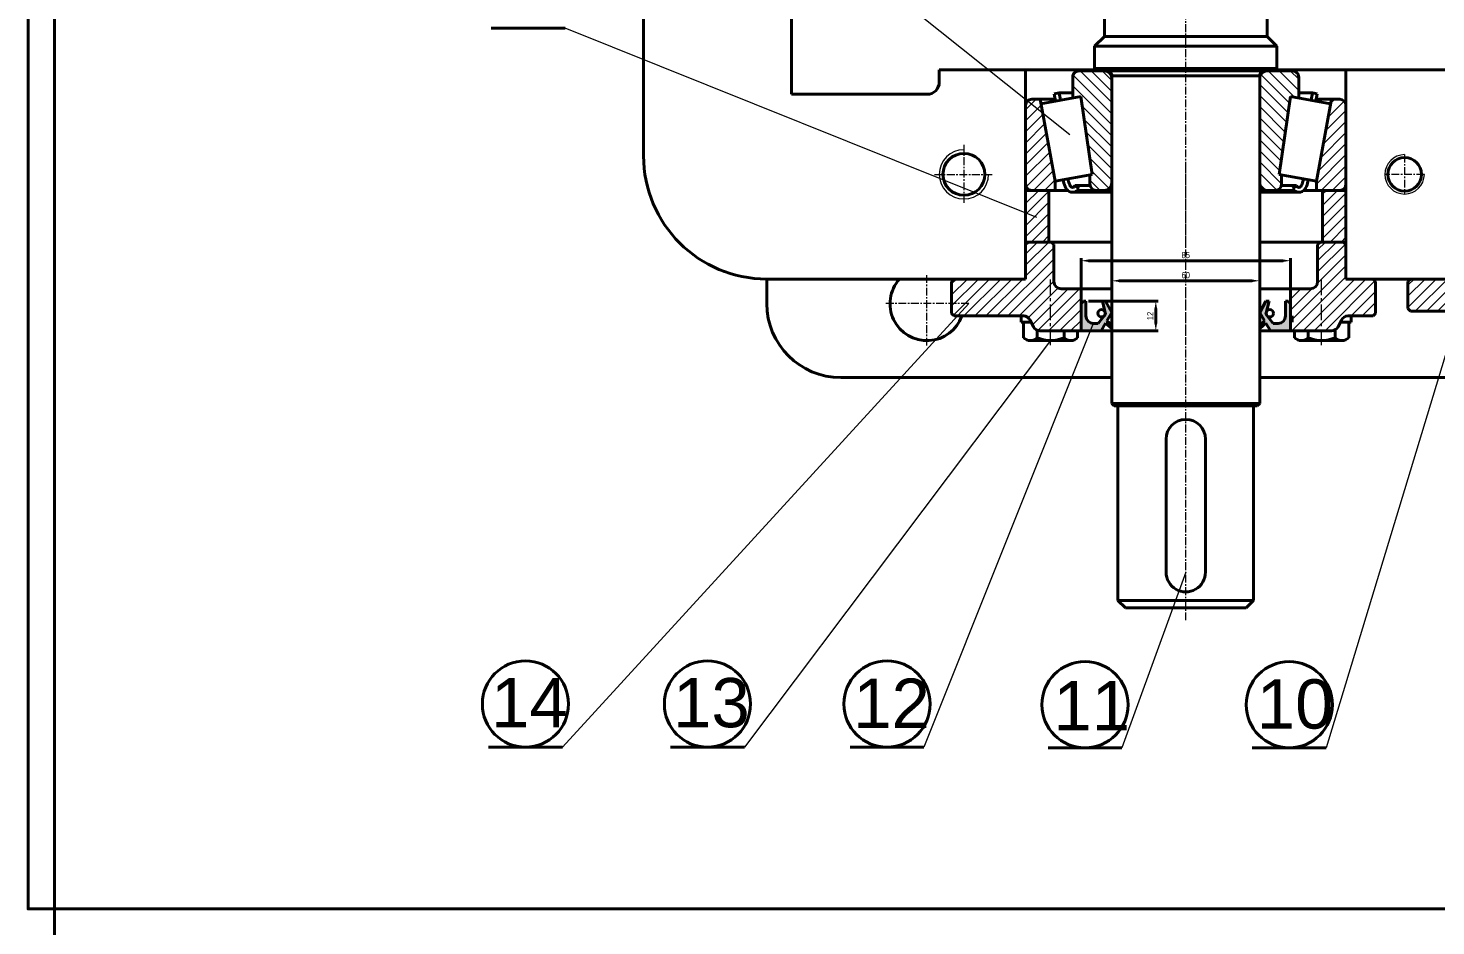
# Model space of a CAD drawing. Header units: millimetres. Extents: x -11382 to 23553, y -372 to 10786.
# Drawn here: x 7879 to 8450, y 1721 to 2085 of the extents above; entities that cross this region are included whole.
import ezdxf

# ---------------------------------------------------------------- set-up
doc = ezdxf.new("R2010")
doc.units = ezdxf.units.MM
doc.header["$LTSCALE"] = 0.2
doc.header["$PDMODE"] = 3
doc.linetypes.add('CENTER', pattern=[50.800000000000004, 31.75, -6.35, 6.35, -6.35])
for name, color, linetype, lineweight in [('đường bao thấy', 7, 'Continuous', 40), ('đường kích thước', 90, 'Continuous', 15), ('đường mặt cắt', 160, 'Continuous', 15), ('đường nét mảnh', 220, 'Continuous', 15), ('đường nét tâm', 137, 'CENTER', 15)]:
    doc.layers.add(name, color=color, linetype=linetype, lineweight=lineweight)
doc.styles.add('nhat 2.5', font='arial.ttf', dxfattribs={"width": 0.8, "height": 2.5})
doc.styles.add('nhat3.5', font='arial.ttf', dxfattribs={"height": 3.5})
doc.dimstyles.new('bán kính 2.5', dxfattribs={"dimtxt": 13.5, "dimasz": 3, "dimexe": 1, "dimexo": 1, "dimgap": 1, "dimtad": 1, "dimtoh": 1, "dimtxsty": 'nhat 2.5', "dimcen": 2, "dimclrd": 256, "dimclre": 256, "dimclrt": 256, "dimadec": 0, "dimazin": 0, "dimtfac": 1, "dimtmove": 0, "dimatfit": 3, "dimfxl": 1, "dimlwd": -1, "dimlwe": -1, "dimarcsym": 0})
pattern_1 = [(135, (-5157.888733101969, -2613.300335069132), (-2.245064030267288, -2.245064030267288), [])]
pattern_2 = [(45.00000000000001, (-5157.888733101969, -2613.300335069132), (-2.245064030267288, 2.245064030267288), [])]
pattern_3 = [(45, (-282.6500000000005, -265.5000000000018), (2.245064030267288, -2.245064030267288), [])]
pattern_4 = [(45, (-2025.215533225345, -4489.205810945982), (2.245064030267288, -2.245064030267288), [])]

# ---------------------------------------------------------------- blocks, each defined once
blk = doc.blocks.new('trục 1')
at = {"layer": 'đường bao thấy', "ltscale": 0.5}
for p, q in [((234, 33.00000000000045), (238, 37.00000000000045)), ((247, 36.99999999999955), (238, 37.00000000000045)), ((238, 37.00000000000045), (238, -37)), ((248, 35.99999999999955), (247, 36.99999999999955)), ((247, -37), (247, 36.99999999999955)), ((248, 35.99999999999955), (248, -35.99999999999999)), ((138, 33), (234, 33)), ((234, 33.00000000000045), (234, -33)), ((383, 30.00000000000045), (250, 30.00000000000001)), ((250, -30.00000000000001), (250, 30.00000000000001)), ((384, 29.00000000000045), (383, 30.00000000000045)), ((383, 30.00000000000045), (383, -30.00000000000091)), ((384, 29.00000000000045), (384, -29.00000000000091)), ((463, 27.5), (384, 27.5)), ((466, 24.5), (463, 27.5)), ((463, 27.5), (463, -27.5)), ((466, 24.5), (466, -24.5)), ((451.5, 8), (397.5, 8)), ((451.5, -8), (397.5, -8)), ((463, -27.5), (384, -27.5)), ((466, -24.5), (463, -27.5)), ((138, -33), (234, -33)), ((234, -33), (238, -37)), ((383, -30.00000000000091), (250, -30.00000000000001)), ((384, -29.00000000000091), (383, -30.00000000000091)), ((247, -37), (238, -37)), ((248, -36), (247, -37))]:
    blk.add_line(p, q, dxfattribs=at)
for centre, radius, start, end in [((250, 32.00000000000001), 2, 180, 270.0000000000002), ((397.5, 0), 8, 90, 270), ((451.5, 0), 8, 270, 90), ((250, -32.00000000000001), 2, 89.9999999999998, 180)]:
    blk.add_arc(centre, radius, start, end, dxfattribs=at)
at = {"layer": 'đường nét tâm', "ltscale": 0.5}
blk.add_line((471, 0), (-5, 0), dxfattribs=at)
blk = doc.blocks.new('VB32312JH')
at = {"layer": 'đường mặt cắt', "ltscale": 0.5}
h = blk.add_hatch(dxfattribs=at)
h.set_pattern_fill('ANSI31', color=256, style=0)
h.set_pattern_definition(pattern_2)
h.paths.add_polyline_path([(-2.845600635930168, 29.08426338278105), (-2.845600635930168, 32.50000000000045, 0.4142135623730951), (-5.345600635930168, 35.00000000000045), (-37.34560063593017, 35.00000000000045, 0.4142135623730951), (-39.84560063593017, 32.50000000000045), (-39.84560063593017, 23.0111856446515), (-36.12743908782069, 23.0111856446515)])
h = blk.add_hatch(dxfattribs=at)
h.set_pattern_fill('ANSI31', color=256, angle=90, style=0)
h.set_pattern_definition(pattern_1)
edge = h.paths.add_edge_path()
edge.add_ellipse((5.654399364068922, 2.999999999999545), major_axis=(-2.121320343559774, 2.121320343559774), ratio=0.9999999999998765, start_angle=134.9999999999965, end_angle=225.0000000000035)
edge.add_line((8.654399364068922, 2.999999999999545), (8.654399364070741, 13.34999999999991))
edge.add_ellipse((6.154399364070741, 13.34999999999991), major_axis=(1.767766952966668, 1.767766952966667), ratio=0.9999999999996623, start_angle=314.9999999999903, end_angle=405.0000000000097)
edge.add_line((6.154399364070741, 15.84999999999991), (-2.292320168731749, 15.84999999999991))
edge.add_line((-2.292320168731749, 15.84999999999991), (-1.684145942298528, 12.51706779863662))
edge.add_line((-1.684145942298528, 12.51706779863662), (-33.3766736381931, 7.93636933877815))
edge.add_line((-33.3766736381931, 7.93636933877815), (-33.55079413047588, 8.890588985749218))
edge.add_line((-33.55079413047588, 8.890588985749218), (-37.34560063593017, 8.890588985749218))
edge.add_ellipse((-37.34560063592835, 6.390588985749218), major_axis=(1.767766952966525, 1.767766952966525), ratio=0.999999999999823, start_angle=45.00000000004677, end_angle=134.9999999999949)
edge.add_line((-39.84560063592835, 6.390588985749218), (-39.84560063592835, 3.000000000000455))
edge.add_ellipse((-36.84560063592835, 3.000000000000455), major_axis=(2.121320343559774, 2.121320343559774), ratio=0.9999999999998765, start_angle=134.9999999999965, end_angle=224.9999999999514)
edge.add_line((-36.84560063593108, 4.547473508864641e-13), (5.654399364068922, -4.547473508864641e-13))
h = blk.add_hatch(dxfattribs=at)
h.set_pattern_fill('ANSI31', color=256, angle=90, style=0)
h.set_pattern_definition(pattern_1)
edge = h.paths.add_edge_path()
edge.add_line((-1.684145942297619, -72.51706779863571), (-2.292320168731749, -75.84999999999923))
edge.add_line((-2.292320168731749, -75.84999999999923), (6.154399364070741, -75.84999999999968))
edge.add_ellipse((6.154399364070741, -73.34999999999968), major_axis=(-1.767766952966439, 1.76776695296644), ratio=0.9999999999999197, start_angle=134.9999999999977, end_angle=225.0000000000127)
edge.add_line((8.654399364070741, -73.34999999999923), (8.654399364068922, -62.99999999999864))
edge.add_ellipse((5.654399364068922, -62.99999999999932), major_axis=(-2.121320343559852, 2.121320343559853), ratio=0.9999999999998019, start_angle=225.0000000000187, end_angle=314.9999999999943)
edge.add_line((5.654399364068922, -59.99999999999932), (-36.84560063593108, -59.99999999999977))
edge.add_ellipse((-36.84560063593108, -62.99999999999977), major_axis=(-2.12132034355966, 2.12132034355966), ratio=0.9999999999999839, start_angle=-45.00000000000046, end_angle=45.00000000001349)
edge.add_line((-39.84560063593108, -63.00000000000045), (-39.84560063593017, -66.39058898574922))
edge.add_ellipse((-37.34560063593017, -66.39058898574854), major_axis=(1.767766952966668, 1.767766952966667), ratio=0.9999999999996623, start_angle=135.0000000000059, end_angle=225.0000000000097)
edge.add_line((-37.34560063593017, -68.89058898574854), (-33.55079413047588, -68.89058898574854))
edge.add_line((-33.55079413047588, -68.89058898574854), (-33.37667363819401, -67.93636933877815))
edge.add_line((-33.37667363819401, -67.93636933877815), (-1.684145942297619, -72.51706779863571))
h = blk.add_hatch(dxfattribs=at)
h.set_pattern_fill('ANSI31', color=256, style=0)
h.set_pattern_definition(pattern_2)
h.paths.add_polyline_path([(-5.345600635930168, -94.99999999999977, 0.4142135623730951), (-2.845600635930168, -92.49999999999977), (-2.845600635930168, -89.08426338278036), (-36.12743908782076, -83.01118564465128), (-39.84560063593017, -83.01118564465128), (-39.84560063593017, -92.49999999999977, 0.4142135623730951), (-37.34560063593017, -94.99999999999977)])
at = {"layer": 'đường bao thấy', "ltscale": 0.5}
for p, q in [((-37.34560063593017, 35.00000000000045), (-5.345600635930168, 35.00000000000045)), ((-39.84560063593017, 17.94032953379474), (-39.84560063593017, 32.50000000000045)), ((-36.12743908782068, 23.0111856446515), (-2.845600635930168, 29.08426338278105)), ((-4.647243138471822, 28.75551006015348), (-1.684145942297619, 12.51706779863662)), ((-2.845600635930168, 22.98519080048436), (-2.845600635930168, 32.50000000000045)), ((-36.12743908782068, 23.0111856446515), (-39.84560063593017, 23.0111856446515)), ((-36.12743908782068, 23.01118564465241), (-33.37667363819401, 7.936369338779059)), ((-3.570182310564633, 22.85297331964875), (-0.6189139403131776, 23.39150373360235)), ((-0.6189139403140871, 23.39150373360235), (-0.2598936643462366, 21.42399148676805)), ((-3.211162034595873, 20.88546107281536), (-0.2598936643444176, 21.42399148676805)), ((-0.2598936643444176, 21.42399148676805), (-0.2598936643444176, 15.84999999999991)), ((-40.62446930521401, 15.71429123883036), (-40.62446930521401, 4.547473508864641e-13)), ((-39.84560063595109, 13.96918706183442), (-39.84560063594836, 4.547473508864641e-13)), ((-37.92229518493059, 14.88450040393718), (-39.28381497747978, 13.41948714307773)), ((-37.92229518493059, 14.88450040393718), (-37.92229518493059, 8.823164451619505)), ((-33.3766736381931, 7.936369338779059), (-1.684145942296709, 12.51706779863662)), ((6.154399364070741, 15.84999999999991), (-2.292320168732658, 15.84999999999991)), ((8.654399364070741, 13.34999999999991), (8.654399364068627, 2.999999999998932)), ((-33.55079413047679, 8.890588985749218), (-37.34560063593017, 8.890588985749218)), ((5.654399364068922, -4.547473508864641e-13), (-36.84560063593108, 4.547473508864641e-13)), ((-40.62446930521401, -75.71429123883013), (-40.62446930521401, -60.00000000000023)), ((-39.84560063593199, -60), (-39.84560063592835, -73.96918706180963)), ((5.654399364068922, -59.99999999999932), (-36.84560063593108, -59.99999999999977)), ((-36.12743908782068, -83.01118564465173), (-33.37667363819401, -67.93636933877838)), ((-33.3766736381931, -67.93636933877838), (-1.684145942296709, -72.51706779863594)), ((8.654399364070741, -73.34999999999968), (8.654399364068626, -62.99999999999871)), ((-37.92229518493059, -74.88450040393695), (-39.28381497747978, -73.41948714307705)), ((-37.92229518493059, -74.88450040393695), (-37.92229518493059, -68.82316445161882)), ((-33.55079413047679, -68.89058898574854), (-37.34560063593017, -68.89058898574854)), ((-4.647243138471822, -88.75551006015326), (-1.684145942297619, -72.51706779863594)), ((-39.84560063593017, -77.94032953379406), (-39.84560063593017, -92.49999999999977)), ((6.154399364070741, -75.84999999999968), (-2.292320168732658, -75.84999999999923)), ((-0.2598936643444176, -81.42399148676782), (-0.2598936643444176, -75.84999999999923)), ((-36.12743908782068, -83.01118564465128), (-39.84560063593017, -83.01118564465128)), ((-36.12743908782068, -83.01118564465128), (-2.845600635930168, -89.08426338278036)), ((-3.570182310564633, -82.85297331964853), (-0.6189139403131776, -83.39150373360212)), ((-3.211162034595873, -80.88546107281468), (-0.2598936643444176, -81.42399148676782)), ((-2.845600635930168, -82.98519080048368), (-2.845600635930168, -92.49999999999977)), ((-0.6189139403140871, -83.39150373360167), (-0.2598936643462366, -81.42399148676782)), ((-37.34560063593017, -94.99999999999977), (-5.345600635930168, -94.99999999999977))]:
    blk.add_line(p, q, dxfattribs=at)
for centre, radius, start, end in [((-37.34560063593017, 32.50000000000045), 2.5, 90, 180), ((-5.345600635930168, 32.50000000000045), 2.5, 0, 90), ((6.154399364070741, 13.34999999999991), 2.5, 359.999999999974, 90), ((-37.34560063593017, 6.390588985749218), 2.5, 90, 179.9999999999739), ((-36.84560063593108, 3.000000000000455), 3, 180, 270), ((5.654399364068922, 2.999999999999545), 3, 270, 0), ((-36.84560063593108, -62.99999999999977), 3, 90, 180), ((5.654399364068922, -62.99999999999932), 3, 0, 90), ((-37.34560063593017, -66.39058898574854), 2.5, 180, 270), ((6.154399364070741, -73.34999999999968), 2.5, 270, 0), ((-37.34560063593017, -92.49999999999977), 2.5, 180, 270), ((-5.345600635930168, -92.49999999999977), 2.5, 270, 0)]:
    blk.add_arc(centre, radius, start, end, dxfattribs=at)
for points, knots in [([(-35.53285075114854, 19.75270718944148), (-36.45750780374965, 19.5541622067708), (-38.24605547744159, 19.17012018180594), (-40.72575206810325, 17.54419598975574), (-40.7377890573589, 14.77074759954894), (-39.68477767419063, 13.79212448516137), (-39.28381497747978, 13.41948714307773)], [0, 0, 0, 0, 2.856293566900085, 5.524877791271656, 8.1447777020772, 9.755826317257084, 9.755826317257084, 9.755826317257084, 9.755826317257084]), ([(-35.11297537967312, 17.79727765288726), (-35.38442038410176, 17.73899221230249), (-35.64431251687711, 17.68308192440463), (-36.3878610896536, 17.50964986985264), (-36.83384181425572, 17.38601276557029), (-37.52280503894326, 17.12070384704248), (-37.79335253323825, 16.99174639833427), (-38.17836479908055, 16.75513092180927), (-38.31168334004997, 16.64831136883868), (-38.44943017882179, 16.50767684824541), (-38.4851507446956, 16.4625584886021), (-38.53583775307015, 16.38625597222335), (-38.55032348547502, 16.35892979152277), (-38.58487652935764, 16.27177736012663), (-38.60171891178652, 16.21548922810916), (-38.63455977480226, 16.04064577443796), (-38.63807880985678, 15.90791705697075), (-38.61372189693157, 15.72417062430895), (-38.59719537677756, 15.66117907081434), (-38.57117111051048, 15.59064490499213), (-38.56310296850188, 15.57311603567041), (-38.54543190902496, 15.54028355250148), (-38.53145412665799, 15.51711557727185), (-38.45274885367598, 15.40743538374909), (-38.33872883302502, 15.27932078630374), (-38.09286602960037, 15.0431472106161), (-38.0116126084522, 14.96750814399957), (-37.92229518492968, 14.88450040393718)], [0, 0, 0, 0, 0.8385018183061271, 0.8385018183061271, 2.515505454918381, 2.515505454918381, 3.699432317592602, 3.699432317592602, 4.666165907514569, 4.666165907514569, 5.21637773622181, 5.21637773622181, 5.750289326114491, 5.750289326114491, 6.284200916007173, 6.284200916007173, 7.230163588411902, 7.230163588411902, 7.839651853045549, 7.839651853045549, 8.182396528898236, 8.182396528898236, 8.525141204750923, 8.525141204750923, 9.396953253359872, 9.396953253359872, 9.755826317257084, 9.755826317257084, 9.755826317257084, 9.755826317257084]), ([(-35.53285075114854, -79.7527071894408), (-36.45750780374965, -79.55416220676989), (-38.24605547744159, -79.17012018180526), (-40.72575206810325, -77.54419598975505), (-40.7377890573589, -74.77074759954803), (-39.68477767419063, -73.79212448516091), (-39.28381497747978, -73.41948714307705)], [0, 0, 0, 0, 2.856293566900085, 5.524877791271656, 8.1447777020772, 9.755826317257084, 9.755826317257084, 9.755826317257084, 9.755826317257084]), ([(-35.11297537967312, -77.79727765288658), (-35.38442038410176, -77.73899221230226), (-35.64431251687711, -77.68308192440395), (-36.3878610896536, -77.50964986985196), (-36.83384181425572, -77.3860127655696), (-37.52280503894326, -77.1207038470418), (-37.79335253323825, -76.99174639833404), (-38.17836479908055, -76.75513092180904), (-38.31168334004997, -76.64831136883845), (-38.44943017882179, -76.50767684824518), (-38.4851507446956, -76.46255848860142), (-38.53583775307015, -76.38625597222267), (-38.55032348547502, -76.35892979152209), (-38.58487652935764, -76.2717773601264), (-38.60171891178652, -76.21548922810848), (-38.63455977480226, -76.04064577443773), (-38.63807880985678, -75.90791705697006), (-38.61372189693157, -75.72417062430827), (-38.59719537677756, -75.66117907081366), (-38.57117111051048, -75.59064490499145), (-38.56310296850188, -75.57311603567018), (-38.54543190902496, -75.54028355250125), (-38.53145412665799, -75.51711557727117), (-38.45274885367598, -75.4074353837484), (-38.33872883302502, -75.27932078630351), (-38.09286602960037, -75.04314721061542), (-38.0116126084522, -74.96750814399934), (-37.92229518492968, -74.88450040393695)], [0, 0, 0, 0, 0.8385018183061271, 0.8385018183061271, 2.515505454918381, 2.515505454918381, 3.699432317592602, 3.699432317592602, 4.666165907514569, 4.666165907514569, 5.21637773622181, 5.21637773622181, 5.750289326114491, 5.750289326114491, 6.284200916007173, 6.284200916007173, 7.230163588411902, 7.230163588411902, 7.839651853045549, 7.839651853045549, 8.182396528898236, 8.182396528898236, 8.525141204750923, 8.525141204750923, 9.396953253359872, 9.396953253359872, 9.755826317257084, 9.755826317257084, 9.755826317257084, 9.755826317257084])]:
    blk.add_open_spline(points, degree=3, knots=knots, dxfattribs=at)
blk = doc.blocks.new('VHGT')
at = {"layer": 'đường bao thấy', "ltscale": 0.5}
h = blk.add_hatch(color=2, dxfattribs=at)
edge = h.paths.add_edge_path()
edge.add_line((-323.1500000000024, -310), (-323.1500000000024, -304))
edge.add_line((-323.1500000000024, -304), (-324.1500000000033, -304))
edge.add_line((-324.1500000000033, -304), (-325.1500000000024, -305))
edge.add_line((-325.1500000000024, -305), (-325.1500000000024, -316))
edge.add_line((-325.1500000000024, -316), (-317.0062758661734, -315.9999999999991))
edge.add_line((-317.0062758661734, -315.9999999999991), (-315.1663527213323, -312.8776679956245))
edge.add_line((-315.1663527213323, -312.8776679956245), (-312.6500000000015, -315.0899510329891))
edge.add_line((-312.6500000000015, -315.0899510329891), (-312.6500000000015, -313.7584380728958))
edge.add_line((-312.6500000000015, -313.7584380728958), (-314.6494917397886, -312.000559846294))
edge.add_line((-314.6494917397886, -312.000559846294), (-312.6500000000015, -308.6074414602781))
edge.add_line((-312.6500000000015, -308.6074414602781), (-315.1500000000024, -303.9999999999991))
edge.add_line((-315.1500000000024, -303.9999999999991), (-316.4948132129875, -303.9999999999991))
edge.add_line((-316.4948132129875, -303.9999999999991), (-315.1500000000024, -309.265019554613))
edge.add_line((-315.1500000000024, -309.265019554613), (-318.1500000000033, -312.9999999999991))
edge.add_line((-318.1500000000033, -312.9999999999991), (-320.1500000000024, -313))
edge.add_ellipse((-320.1500000000024, -310), major_axis=(2.121320343559774, 2.121320343559774), ratio=0.9999999999998765, start_angle=134.9999999999965, end_angle=225.0000000000035, ccw=False)
h = blk.add_hatch(color=2, dxfattribs=at)
edge = h.paths.add_edge_path()
edge.add_line((-242.1499999999996, -310), (-242.1499999999996, -304))
edge.add_line((-242.1499999999996, -304), (-241.1499999999996, -304))
edge.add_line((-241.1499999999996, -304), (-240.1499999999996, -305))
edge.add_line((-240.1499999999996, -305), (-240.1499999999996, -316))
edge.add_line((-240.1499999999996, -316), (-248.2937241338295, -315.9999999999991))
edge.add_line((-248.2937241338295, -315.9999999999991), (-250.1336472786697, -312.8776679956245))
edge.add_line((-250.1336472786697, -312.8776679956245), (-252.6500000000005, -315.0899510329891))
edge.add_line((-252.6500000000005, -315.0899510329891), (-252.6500000000005, -313.7584380728958))
edge.add_line((-252.6500000000005, -313.7584380728958), (-250.6505082602143, -312.000559846294))
edge.add_line((-250.6505082602143, -312.000559846294), (-252.6500000000005, -308.6074414602781))
edge.add_line((-252.6500000000005, -308.6074414602781), (-250.1500000000005, -303.9999999999991))
edge.add_line((-250.1500000000005, -303.9999999999991), (-248.8051867870154, -303.9999999999991))
edge.add_line((-248.8051867870154, -303.9999999999991), (-250.1499999999996, -309.265019554613))
edge.add_line((-250.1499999999996, -309.265019554613), (-247.1499999999987, -312.9999999999991))
edge.add_line((-247.1499999999987, -312.9999999999991), (-245.1499999999996, -313))
edge.add_ellipse((-245.1499999999996, -310), major_axis=(2.121320343559967, 2.121320343559966), ratio=0.9999999999996946, start_angle=225.0000000000088, end_angle=314.9999999999912)
at = {"layer": 'đường mặt cắt', "ltscale": 0.5}
h = blk.add_hatch(dxfattribs=at)
h.set_pattern_fill('ANSI31', color=256, style=0)
h.set_pattern_definition([(45, (-570.054331200814, -5666.892483788073), (2.245064030267288, -2.245064030267288), [])])
h.paths.add_polyline_path([(-192.5000000000009, -307), (-191.5000000000027, -307.9999999999982), (-166.8541019662507, -308, -0.2840790438404794), (-164.1708203932503, -309.6583592135003), (-162.8291796067506, -312.3416407865006, 0.2840790438403469), (-160.1458980337511, -314), (-85, -314), (-85, -295), (-155, -295.0000000000009, -0.4142135623730951), (-158, -292.0000000000009), (-158, -251.9999999999999), (-159, -251), (-169, -251), (-170, -252), (-170, -292, -0.4142135623730951), (-173, -295), (-191.5000000000009, -295), (-192.5000000000009, -296)])
h = blk.add_hatch(dxfattribs=at)
h.set_pattern_fill('ANSI31', color=256, style=0)
h.set_pattern_definition(pattern_3)
h.paths.add_polyline_path([(-347.6500000000005, -259.0000000000018), (-338.1500000000005, -259.0000000000018), (-338.1500000000005, -280.0000000000018), (-347.6500000000005, -280.0000000000018)])
h = blk.add_hatch(dxfattribs=at)
h.set_pattern_fill('ANSI31', color=256, style=0)
h.set_pattern_definition(pattern_3)
h.paths.add_polyline_path([(-227.1500000000005, -259), (-217.6500000000005, -259.0000000000018), (-217.6500000000005, -280.0000000000018), (-227.1500000000005, -280.0000000000018)])
h = blk.add_hatch(dxfattribs=at)
h.set_pattern_fill('ANSI31', color=256, style=0)
h.set_pattern_definition(pattern_4)
edge = h.paths.add_edge_path()
edge.add_line((-333.1499999999996, -299.0000000000018), (-325.1500000000005, -299.0000000000018))
edge.add_line((-325.1500000000005, -299.0000000000018), (-325.1500000000005, -316.0000000000009))
edge.add_line((-325.1500000000005, -316.0000000000009), (-341.7958980337498, -316.0000000000018))
edge.add_ellipse((-341.7958980337498, -313.0000000000018), major_axis=(-2.121320343560216, 2.121320343560215), ratio=0.9999999999996688, start_angle=71.56505117709918, end_angle=134.9999999999905, ccw=False)
edge.add_line((-344.4791796067493, -314.3416407865025), (-345.82082039325, -311.6583592135012))
edge.add_ellipse((-348.5041019662494, -313.0000000000009), major_axis=(2.121320343559686, 2.121320343559686), ratio=0.9999999999996643, start_angle=341.5650511770722, end_angle=405.0000000000096)
edge.add_line((-348.5041019662494, -310.0000000000009), (-375.6500000000005, -310.0000000000009))
edge.add_ellipse((-375.6499999999996, -308.0000000000009), major_axis=(1.414213562373106, 1.414213562373106), ratio=0.9999999999999838, start_angle=134.9999999999995, end_angle=224.9999999999744, ccw=False)
edge.add_line((-377.6499999999996, -308.0000000000009), (-377.6500000000005, -297))
edge.add_ellipse((-375.6500000000005, -297), major_axis=(1.414213562373311, 1.414213562373311), ratio=0.9999999999996948, start_angle=45.00000000000881, end_angle=134.9999999999912, ccw=False)
edge.add_line((-375.6500000000005, -295), (-347.6499999999996, -295))
edge.add_line((-347.6499999999996, -295), (-347.6500000000005, -280.9999999999991))
edge.add_ellipse((-346.6500000000005, -280.9999999999991), major_axis=(0.7071067811868829, 0.707106781186883), ratio=0.9999999999990514, start_angle=44.99999999997499, end_angle=134.9999999999728, ccw=False)
edge.add_line((-346.6499999999996, -279.9999999999991), (-337.1500000000005, -280.0000000000009))
edge.add_ellipse((-337.1500000000005, -281.0000000000009), major_axis=(0.7071067811866668, 0.7071067811866669), ratio=0.9999999999996623, start_angle=314.99999999999034, end_angle=405.00000000000966, ccw=False)
edge.add_line((-336.1500000000005, -281.0000000000009), (-336.1499999999996, -296.0000000000018))
edge.add_ellipse((-333.1499999999996, -296.0000000000018), major_axis=(-2.121320343559966, 2.121320343559967), ratio=0.9999999999996948, start_angle=45.00000000000875, end_angle=134.9999999999912)
h = blk.add_hatch(dxfattribs=at)
h.set_pattern_fill('ANSI31', color=256, style=0)
h.set_pattern_definition(pattern_4)
edge = h.paths.add_edge_path()
edge.add_line((-206.6500000000005, -295), (-205.6500000000005, -296))
edge.add_line((-205.6500000000005, -296), (-205.6500000000005, -310))
edge.add_line((-205.6500000000005, -310), (-216.7958980337507, -310))
edge.add_ellipse((-216.7958980337507, -313), major_axis=(-2.121320343559786, 2.121320343559787), ratio=0.9999999999998156, start_angle=-45.00000000000529, end_angle=18.43494882290965)
edge.add_line((-219.4791796067502, -311.6583592134994), (-220.8208203932509, -314.3416407864997))
edge.add_ellipse((-223.5041019662503, -313), major_axis=(-2.121320343559686, 2.121320343559686), ratio=0.9999999999996643, start_angle=134.9999999999904, end_angle=198.4349488229278, ccw=False)
edge.add_line((-223.5041019662503, -316), (-240.1499999999996, -316))
edge.add_line((-240.1499999999996, -316), (-240.1499999999996, -299))
edge.add_line((-240.1499999999996, -299), (-232.1500000000015, -298.9999999999991))
edge.add_ellipse((-232.1500000000015, -295.9999999999991), major_axis=(-2.121320343559774, 2.121320343559774), ratio=0.9999999999998769, start_angle=134.9999999999965, end_angle=224.9999999999688)
edge.add_line((-229.1500000000015, -296.0000000000009), (-229.1499999999996, -281))
edge.add_ellipse((-228.1499999999996, -281), major_axis=(-0.7071067811866669, 0.7071067811866668), ratio=0.9999999999996624, start_angle=-45.00000000000972, end_angle=45.00000000000972, ccw=False)
edge.add_line((-228.1499999999996, -280), (-218.6500000000005, -280))
edge.add_line((-218.6500000000005, -280), (-217.6500000000005, -281))
edge.add_line((-217.6500000000005, -281), (-217.6500000000005, -295))
edge.add_line((-217.6500000000005, -295), (-206.6500000000005, -295))
at = {"layer": 'đường bao thấy', "ltscale": 0.5}
for p, q in [((-502.6500000000005, -245), (-502.6500000000005, -105)), ((-442.6499999999996, -220), (-442.6500000000005, -105)), ((-382.6499999999996, -215), (-382.6500000000005, -210)), ((-382.6500000000005, -210), (-319.1500000000005, -209.9999999999968)), ((-347.6500000000005, -295), (-347.6500000000005, -210)), ((-170.0000000000027, -209.9999999999764), (-246.1500000000015, -209.9999999999764)), ((-217.6500000000005, -295), (-217.6500000000005, -210)), ((-387.6499999999996, -220), (-442.6499999999996, -220)), ((-347.6500000000005, -280.0000000000018), (-347.6500000000005, -251.0000000000018)), ((-217.6500000000005, -251.0000000000018), (-217.6500000000005, -280.0000000000018)), ((-347.6500000000005, -259.0000000000018), (-338.1500000000005, -259.0000000000018)), ((-338.1500000000005, -259.0000000000018), (-338.1500000000005, -280.0000000000018)), ((-227.1500000000024, -259), (-217.6500000000024, -259.0000000000018)), ((-227.1500000000005, -259), (-227.1500000000005, -280.0000000000018)), ((-312.6500000000015, -280.0000000000018), (-347.6500000000005, -280.0000000000018)), ((-347.6500000000005, -280.9999999999991), (-346.6500000000005, -279.9999999999991)), ((-347.6499999999996, -295), (-347.6500000000005, -280.9999999999991)), ((-346.6500000000005, -279.9999999999991), (-337.1500000000005, -280.0000000000009)), ((-336.1500000000005, -281.0000000000009), (-337.1500000000005, -280.0000000000009)), ((-336.1499999999996, -296.0000000000018), (-336.1500000000005, -281.0000000000009)), ((-217.6500000000005, -280.0000000000018), (-252.6500000000015, -280.0000000000018)), ((-229.1499999999996, -281), (-228.1499999999996, -280)), ((-229.1500000000015, -296), (-229.1499999999996, -281)), ((-218.6500000000005, -280), (-228.1499999999996, -280)), ((-217.6500000000005, -281), (-218.6500000000005, -280)), ((-217.6500000000005, -295), (-217.6500000000005, -281)), ((-347.6500000000005, -295.0000000000009), (-452.6500000000005, -295)), ((-452.6500000000015, -295), (-452.6500000000015, -305)), ((-377.6500000000005, -296), (-376.6500000000005, -295)), ((-377.6499999999996, -309.0000000000009), (-377.6500000000005, -296)), ((-376.6500000000005, -295), (-347.6500000000005, -295)), ((70.86999999999989, -295.0000000000009), (-217.6500000000005, -295.0000000000009)), ((-206.6499999999996, -295), (-217.6500000000005, -295)), ((-205.6500000000005, -296), (-206.6500000000005, -295)), ((-205.6500000000005, -309), (-205.6500000000005, -296)), ((-191.5000000000009, -295), (-192.5000000000009, -296)), ((-192.5000000000009, -307), (-192.5000000000009, -296)), ((-173, -295), (-191.5000000000009, -295)), ((-312.6500000000024, -299), (-333.1499999999996, -299.0000000000018)), ((-325.1500000000005, -316.0000000000018), (-325.1499999999996, -299.0000000000009)), ((-232.1500000000015, -299), (-252.6500000000015, -298.9999999999991)), ((-240.1499999999996, -316), (-240.1499999999996, -299)), ((-324.1500000000024, -304), (-325.1500000000024, -305)), ((-325.1500000000024, -316), (-325.1500000000024, -305)), ((-324.1500000000024, -304), (-323.1500000000024, -304)), ((-323.1500000000024, -304), (-323.1500000000024, -310)), ((-315.1500000000024, -304), (-316.4948132129875, -304)), ((-315.1500000000024, -309.2650195546139), (-316.4948132129875, -304)), ((-312.6500000000015, -308.6074414602781), (-315.1500000000024, -304)), ((-252.6500000000005, -308.6074414602781), (-250.1499999999996, -304)), ((-250.1499999999996, -304), (-248.8051867870154, -304)), ((-250.1499999999996, -309.2650195546139), (-248.8051867870154, -304)), ((-241.1499999999996, -304), (-242.1499999999996, -304)), ((-242.1499999999996, -304), (-242.1499999999996, -310)), ((-241.1499999999996, -304), (-240.1499999999996, -305)), ((-240.1499999999996, -316), (-240.1499999999996, -305)), ((-191.5000000000009, -308), (-192.5000000000009, -307)), ((-166.8541019662507, -308), (-191.5000000000027, -307.9999999999982)), ((-376.6499999999996, -310.0000000000009), (-377.6499999999996, -309.0000000000009)), ((-348.5041019662494, -310.0000000000009), (-376.6499999999996, -310.0000000000009)), ((-350.6574642481792, -309.9999999999991), (-348.1749064285077, -309.9999999999991)), ((-344.4791796067493, -314.3416407865016), (-345.82082039325, -311.6583592135012)), ((-320.1500000000024, -313), (-318.1500000000024, -312.9999999999991)), ((-318.1500000000024, -312.9999999999991), (-315.1500000000024, -309.2650195546139)), ((-317.0062758661743, -316), (-315.1663527213323, -312.8776679956236)), ((-315.1663527213314, -312.8776679956245), (-312.6500000000015, -315.0899510329882)), ((-314.6494917397877, -312.0005598462931), (-312.6500000000015, -308.6074414602781)), ((-314.6494917397886, -312.0005598462931), (-312.6500000000015, -313.7584380728977)), ((-250.6505082602152, -312.0005598462931), (-252.6500000000005, -308.6074414602781)), ((-250.6505082602143, -312.0005598462931), (-252.6500000000005, -313.7584380728977)), ((-250.1336472786716, -312.8776679956245), (-252.6500000000005, -315.0899510329882)), ((-247.1499999999996, -312.9999999999991), (-250.1499999999996, -309.2650195546139)), ((-248.2937241338286, -316), (-250.1336472786707, -312.8776679956236)), ((-245.1499999999996, -313), (-247.1499999999996, -312.9999999999991)), ((-220.8208203932509, -314.3416407864997), (-219.4791796067502, -311.6583592134994)), ((-214.3147804219434, -309.9999999999991), (-216.7973382416158, -309.9999999999991)), ((-206.6500000000005, -310), (-216.7958980337507, -309.9999999999991)), ((-206.6500000000005, -310), (-205.6500000000005, -309)), ((-312.6500000000024, -316.0000000000009), (-341.7958980337498, -316.0000000000018)), ((-223.5041019662503, -316), (-252.6500000000005, -316)), ((-312.6500000000024, -335), (-422.6500000000015, -335)), ((407.3499999999995, -335), (-252.6500000000005, -335))]:
    blk.add_line(p, q, dxfattribs=at)
at = {"layer": 'đường bao thấy'}
for p, q in [((-348.1749064285077, -309.9999999999991), (-349.4765736026729, -309.9999999999991)), ((-349.4765736026729, -312.5), (-349.4765736026729, -310)), ((-345.0722446701229, -312.5), (-349.4765736026729, -312.5)), ((-348.4462287172755, -318.8296190636584), (-348.4462287172755, -312.5)), ((-348.4462287172755, -312.5), (-345.072244670122, -312.5)), ((-239.4956710674505, -312.5), (-239.4956710674505, -310)), ((-216.526015952848, -312.5), (-219.9000000000015, -312.5)), ((-219.9000000000005, -312.5), (-215.4956710674505, -312.5)), ((-216.7973382416158, -309.9999999999991), (-215.4956710674505, -309.9999999999991)), ((-216.526015952848, -318.8296190636584), (-216.526015952848, -312.5)), ((-215.4956710674505, -312.5), (-215.4956710674505, -310)), ((-342.9614011599733, -318.8296190636538), (-342.9614011599733, -315.6019567988888)), ((-331.9917460453707, -318.8296190636538), (-331.9917460453707, -315.9999999999991)), ((-326.5069184880695, -318.8296190636529), (-326.5069184880695, -316)), ((-238.465326182054, -318.8296190636529), (-238.465326182054, -316)), ((-232.9804986247518, -318.8296190636538), (-232.9804986247518, -315.9999999999991)), ((-222.0108435101502, -318.8296190636538), (-222.0108435101502, -315.6019567988888)), ((-329.2493322667206, -319.9999999999991), (-345.7038149386262, -319.9999999999991)), ((-235.7229124034029, -319.9999999999991), (-219.2684297314972, -319.9999999999991))]:
    blk.add_line(p, q, dxfattribs=at)
at = {"layer": 'đường bao thấy', "ltscale": 0.5}
for centre, radius in [((-372.6500000000005, -252.5), 8.5), ((-193.8250000000007, -252.5), 6.8), ((-316.7888287618161, -308.9100386485979), 1.5), ((-248.5111712381868, -308.9100386485979), 1.5)]:
    blk.add_circle(centre, radius, dxfattribs=at)
for centre, radius, start, end in [((-387.6499999999996, -215), 5, 270, 0), ((-452.6500000000005, -245), 50, 180, 270), ((-387.6500000000005, -305), 15, 138.1896851042017, 340.5287793655287), ((-333.1499999999996, -296.0000000000018), 3, 180, 270), ((-232.1500000000015, -296), 3, 270, 0), ((-422.6500000000015, -305), 30, 180, 270), ((-348.5041019662494, -313.0000000000009), 3, 26.56505117710129, 90), ((-320.1500000000024, -310), 3, 180, 270), ((-245.1499999999996, -310), 3, 270, 0), ((-216.7958980337507, -312.9999999999991), 3, 90, 153.4349488228987), ((-341.7958980337498, -313.0000000000018), 3, 206.5650511771013, 270), ((-223.5041019662503, -313), 3, 270, 333.4349488228987)]:
    blk.add_arc(centre, radius, start, end, dxfattribs=at)
at = {"layer": 'đường bao thấy'}
for centre, radius, start, end in [((-345.7038149386262, -316.2018242978029), 3.798175702199774, 223.7772935282361, 316.222706471764), ((-337.4765736026729, -306.5628685957208), 13.43713140427917, 245.9091667891609, 294.090833210839), ((-329.2493322667206, -316.2018242978002), 3.798175702199774, 223.7772935282361, 316.222706471764), ((-235.7229124034029, -316.2018242978002), 3.798175702199774, 223.7772935282361, 316.222706471764), ((-227.4956710674505, -306.5628685957208), 13.43713140427917, 245.9091667891609, 294.090833210839), ((-219.2684297314972, -316.2018242978029), 3.798175702199774, 223.7772935282361, 316.222706471764)]:
    blk.add_arc(centre, radius, start, end, dxfattribs=at)
at = {"layer": 'đường nét mảnh', "ltscale": 0.5}
for centre, radius in [((-372.6500000000005, -252.5), 10), ((-193.8250000000007, -252.5), 8)]:
    blk.add_arc(centre, radius, 90, 0, dxfattribs=at)
at = {"layer": 'đường nét tâm', "ltscale": 0.5}
for p, q in [((-372.6500000000005, -240.5), (-372.6500000000005, -264.5)), ((-193.8250000000016, -244.5), (-193.8250000000016, -260.5)), ((-282.6500000000005, -282.0000000000018), (-282.6500000000005, -249.0000000000018)), ((-384.6500000000005, -252.5), (-360.6500000000005, -252.5)), ((-185.8250000000016, -252.5), (-201.8250000000016, -252.5)), ((-387.6500000000005, -322), (-387.6500000000005, -293)), ((-282.6500000000005, -318.0000000000009), (-282.6500000000005, -297.0000000000009)), ((-370.6500000000005, -305), (-404.6500000000005, -305))]:
    blk.add_line(p, q, dxfattribs=at)
at = {"layer": 'đường nét tâm'}
for p, q in [((-337.4765736026729, -321.8176606313564), (-337.4765736026729, -294.9045211031798)), ((-227.4956710674505, -321.8176606313564), (-227.4956710674505, -294.9045211031798))]:
    blk.add_line(p, q, dxfattribs=at)
blk = doc.blocks.new('*D285')
at = {"layer": 'Defpoints', "color": 0, "transparency": 16777216}
for p in [(8390.7337379372, 1991.006110005248), (8305.7337379372, 1966.041890162756), (8390.7337379372, 1966.041890162756)]:
    blk.add_point(p, dxfattribs=at)
at = {"layer": 'đường bao thấy', "transparency": 16777216}
for p, q in [((8305.7337379372, 1967.041890162756), (8305.7337379372, 1992.006110005248)), ((8308.7337379372, 1991.006110005248), (8387.7337379372, 1991.006110005248)), ((8390.7337379372, 1967.041890162756), (8390.7337379372, 1992.006110005248))]:
    blk.add_line(p, q, dxfattribs=at)
for points in [[(8308.7337379372, 1991.506110005248), (8308.7337379372, 1990.506110005248), (8305.7337379372, 1991.006110005248)], [(8387.7337379372, 1991.506110005248), (8387.7337379372, 1990.506110005248), (8390.7337379372, 1991.006110005248)]]:
    blk.add_solid(points, dxfattribs=at)
at = {"layer": 'đường bao thấy', "transparency": 16777216, "insert": (8348.2337379372, 1993.282542474552), "char_height": 2.5, "attachment_point": 5, "style": 'nhat 2.5'}
blk.add_mtext('85', dxfattribs=at)
blk = doc.blocks.new('*D286')
at = {"layer": 'Defpoints', "color": 0, "transparency": 16777216}
for p in [(8318.233737937197, 1984.88866908905), (8378.233737937197, 1984.88866908905), (8378.233737937197, 1982.849533134278)]:
    blk.add_point(p, dxfattribs=at)
at = {"layer": 'đường bao thấy', "transparency": 16777216}
for p, q in [((8318.233737937197, 1983.88866908905), (8318.233737937197, 1981.849533134278)), ((8321.233737937197, 1982.849533134278), (8375.233737937197, 1982.849533134278)), ((8378.233737937197, 1983.88866908905), (8378.233737937197, 1981.849533134278))]:
    blk.add_line(p, q, dxfattribs=at)
for points in [[(8321.233737937197, 1983.349533134278), (8321.233737937197, 1982.349533134278), (8318.233737937197, 1982.849533134278)], [(8375.233737937197, 1983.349533134278), (8375.233737937197, 1982.349533134278), (8378.233737937197, 1982.849533134278)]]:
    blk.add_solid(points, dxfattribs=at)
at = {"layer": 'đường bao thấy', "transparency": 16777216, "insert": (8348.233737937197, 1985.125965603582), "char_height": 2.5, "attachment_point": 5, "style": 'nhat 2.5'}
blk.add_mtext('60', dxfattribs=at)
blk = doc.blocks.new('*D287')
at = {"layer": 'Defpoints', "color": 0, "transparency": 16777216}
for p in [(8307.733737937197, 1974.56562639699), (8307.733737937197, 1962.565626396988), (8336.083188811288, 1962.565626396988)]:
    blk.add_point(p, dxfattribs=at)
at = {"layer": 'đường bao thấy', "transparency": 16777216}
for p, q in [((8308.733737937197, 1974.56562639699), (8337.083188811288, 1974.56562639699)), ((8336.083188811288, 1971.56562639699), (8336.083188811288, 1965.565626396988)), ((8308.733737937197, 1962.565626396988), (8337.083188811288, 1962.565626396988))]:
    blk.add_line(p, q, dxfattribs=at)
for points in [[(8335.583188811288, 1971.56562639699), (8336.583188811288, 1971.56562639699), (8336.083188811288, 1974.56562639699)], [(8335.583188811288, 1965.565626396988), (8336.583188811288, 1965.565626396988), (8336.083188811288, 1962.565626396988)]]:
    blk.add_solid(points, dxfattribs=at)
at = {"layer": 'đường bao thấy', "transparency": 16777216, "insert": (8333.828072849486, 1968.56562639699), "char_height": 2.5, "attachment_point": 5, "rotation": 90, "style": 'nhat 2.5'}
blk.add_mtext('12', dxfattribs=at)

msp = doc.modelspace()

# ---------------------------------------------------------------- linework, layer by layer
at = {"layer": 'đường bao thấy', "ltscale": 5}
for p, q in [((8096.439972457092, 2085.429289861677), (8066.439972457092, 2085.429289861677)), ((8095.297317703162, 1793.545443564046), (8065.297317703162, 1793.545443564046)), ((8169.148847713253, 1793.545443564046), (8139.148847713253, 1793.545443564046)), ((8242.01263511849, 1793.545443564046), (8212.01263511849, 1793.545443564046)), ((8322.361815692742, 1793.256503415902), (8292.361815692742, 1793.256503415902)), ((8405.232664629324, 1793.256503415902), (8375.232664629324, 1793.256503415902))]:
    msp.add_line(p, q, dxfattribs=at)
for points in [[(7889.173668530097, 5775.370020232767), (12930.15191327446, 5775.370020232767), (12930.15191327446, 1397.74308965033), (7889.173668530097, 1397.74308965033)], [(10494.31076275587, 1727.83286215413), (10494.31076275587, 3578.032862154129), (7878.510762755872, 3578.032862154129), (7878.510762755872, 1727.83286215413)]]:
    msp.add_lwpolyline(points, close=True, dxfattribs=at)
for centre in [(8080.297317703162, 1811.033727073599), (8154.148847713253, 1811.033727073599), (8227.01263511849, 1811.033727073599), (8307.361815692742, 1810.744786925454), (8390.232664629324, 1810.744786925454)]:
    msp.add_circle(centre, 17.48828350955267, dxfattribs=at)
at = {"layer": 'đường kích thước', "ltscale": 5}
for p, q in [((8301.141002305865, 2042.082804299453), (8092.122737058011, 2209.050374519025)), ((8287.834357817608, 2008.523619120599), (8096.439972457092, 2085.429289861677)), ((8480.879166440029, 2042.880422799897), (8405.232664629324, 1793.256503415902)), ((8260.233737937198, 1973.56562639699), (8095.297317703162, 1793.545443564046)), ((8310.7337379372, 1965.56562639699), (8242.01263511849, 1793.545443564046)), ((8293.407164334525, 1958.56562639699), (8169.148847713253, 1793.545443564046)), ((8348.233737937197, 1864.565626396989), (8322.361815692742, 1793.256503415902))]:
    msp.add_line(p, q, dxfattribs=at)

# ---------------------------------------------------------------- block references
at = {"layer": 'đường bao thấy'}
msp.add_blockref('VHGT', (8630.8837379372, 2278.56562639699), dxfattribs=at)
at = {"layer": 'đường bao thấy', "rotation": 270}
msp.add_blockref('trục 1', (8348.233737937197, 2316.065626396989), dxfattribs=at)
at = {"layer": 'đường bao thấy', "xscale": -1, "rotation": 270}
msp.add_blockref('VB32312JH', (8378.233737937198, 2059.41122703292), dxfattribs=at)

# ---------------------------------------------------------------- texts
at = {"layer": 'đường bao thấy', "ltscale": 5, "char_height": 20, "width": 21.87102087782114, "attachment_point": 1, "style": 'nhat3.5'}
for s, insert in [('14', (8066.376150919621, 1821.582760870886)), ('13', (8140.227680929713, 1821.582760870886)), ('12', (8213.313714515805, 1821.345460248366)), ('11', (8294.568564934272, 1820.366988241928)), ('10', (8377.095458982041, 1821.05205403974))]:
    msp.add_mtext(s, dxfattribs=dict(at, insert=insert))

# ---------------------------------------------------------------- dimensions: what is measured, and where the dimension line sits
at = {"layer": 'đường bao thấy'}
for base, p1, p2, picture, middle in [((8390.7337379372, 1991.006110005248), (8305.7337379372, 1966.041890162756), (8390.7337379372, 1966.041890162756), '*D285', (8348.2337379372, 1993.282542474552)), ((8378.233737937197, 1982.849533134278), (8318.233737937197, 1984.88866908905), (8378.233737937197, 1984.88866908905), '*D286', (8348.233737937197, 1985.125965603582))]:
    dim = msp.add_linear_dim(base=base, p1=p1, p2=p2, dimstyle='bán kính 2.5', dxfattribs=at)
    dim.commit()
    dim.dimension.update_dxf_attribs({"geometry": picture, "text_midpoint": middle})
dim = msp.add_linear_dim(base=(8336.083188811288, 1962.565626396988), p1=(8307.733737937197, 1974.56562639699), p2=(8307.733737937197, 1962.565626396988), angle=90, dimstyle='bán kính 2.5', dxfattribs=at)
dim.commit()
dim.dimension.update_dxf_attribs({"geometry": '*D287', "text_midpoint": (8333.828072849486, 1968.56562639699)})

doc.saveas('drawing.dxf')
